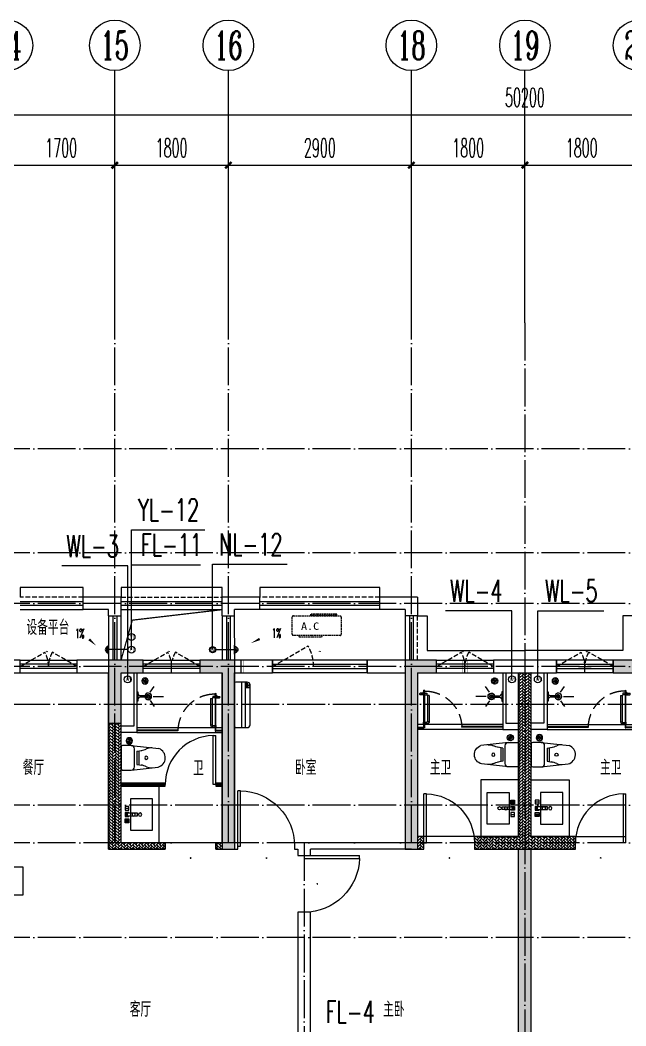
# Model space of a CAD drawing. Extents: x 27938 to 1507990, y 110129 to 923079.
# Drawn here: x 844917 to 854517, y 521639 to 537590 of the extents above; entities that cross this region are included whole.
import ezdxf
from ezdxf.enums import TextEntityAlignment as Align

# ---------------------------------------------------------------- set-up
doc = ezdxf.new("R2010")
doc.units = 0
doc.header["$LTSCALE"] = 1000
doc.header["$MEASUREMENT"] = 0
doc.linetypes.add('DASH', pattern=[0.35, 0.25, -0.1])
doc.linetypes.add('DOTE', pattern=[2.42, 2, -0.2, 0.02, -0.2])
for name, color, linetype in [('AXIS', 3, 'Continuous'), ('AXIS_TEXT', 7, 'Continuous'), ('COLUMN', 9, 'Continuous'), ('CURTWALL', 4, 'Continuous'), ('DIM_凝结', 150, 'Continuous'), ('DIM_废水', 31, 'Continuous'), ('DIM_污水', 2, 'Continuous'), ('DIM_雨水', 4, 'Continuous'), ('DOTE', 1, 'Continuous'), ('EQUIP_污水', 7, 'Continuous'), ('IP-bath&kitchen-JOHNSON', 4, 'Continuous'), ('LVTRY', 6, 'Continuous'), ('P-bath&kitchen-JOHNSON', 4, 'Continuous'), ('PUB_HATCH', 8, 'Continuous'), ('PUB_TEXT', 4, 'Continuous'), ('VPIPE-中水', 122, 'Continuous'), ('VPIPE-凝结', 150, 'N'), ('VPIPE-废水', 31, 'Continuous'), ('VPIPE-污水', 2, 'W'), ('VPIPE-雨水', 4, 'Y'), ('WALL', 9, 'Continuous'), ('WINDOW', 4, 'Continuous'), ('WINDOW_TEXT', 7, 'Continuous'), ('保温', 6, 'Continuous'), ('机电标识类', 1, 'Continuous'), ('看线', 251, 'Continuous')]:
    doc.layers.add(name, color=color, linetype=linetype)
for name, color, linetype, lineweight in [('平面-排水沟', 86, 'Continuous', 15), ('平面-栏杆', 135, 'Continuous', 15), ('平面-看线', 45, 'Continuous', 15), ('平面-空调室内机', 176, 'Continuous', 9), ('平面-空调预留孔', 173, 'Continuous', 15), ('空调', 76, 'Continuous', 13)]:
    doc.layers.add(name, color=color, linetype=linetype, lineweight=lineweight)
doc.styles.add('_TCH_AXIS', font='COMPLEX', dxfattribs={"bigfont": 'GBCBIG'})
doc.styles.add('_TCH_DIM', font='SIMPLEX.shx', dxfattribs={"width": 0.7, "bigfont": 'GBCBIG.shx'})
doc.styles.add('_TCH_DIM_T3', font='SIMPLEX.shx', dxfattribs={"width": 0.494118, "bigfont": 'GBCBIG.shx'})
doc.styles.add('_TCH_WINDOW', font='SIMPLEX.shx', dxfattribs={"width": 0.7, "height": 3.5, "bigfont": 'GBCBIG.shx'})
doc.styles.add('_TWT_SERIAL', font='SIMPLEX', dxfattribs={"width": 0.8, "height": 3.5, "bigfont": 'HZTXT'})
doc.styles.add('COMPLEX', font='COMPLEX')
doc.styles.get("Standard").update_dxf_attribs({"font": 'gbenor.shx', "bigfont": 'gbcbig.shx'})
doc.styles.add('黑体', font='simhei.ttf')
doc.linetypes.add('N', pattern='A,3,-0.2,["N",Standard,S=0.25,R=0,X=-0.1,Y=-0.115],-0.2', length=3.4)
doc.linetypes.add('W', pattern='A,3,-0.2,["W",Standard,S=0.25,R=0,X=-0.1,Y=-0.115],-0.2', length=3.4)
doc.linetypes.add('Y', pattern='A,3,-0.2,["Y",Standard,S=0.25,R=0,X=-0.1,Y=-0.115],-0.2', length=3.4)
doc.dimstyles.new('_TCH_ARCH&&100', dxfattribs={"dimtxt": 297.5, "dimasz": 100, "dimexe": 250, "dimexo": 300, "dimgap": 126.25, "dimtad": 1, "dimdec": 0, "dimzin": 0, "dimdsep": 46, "dimtxsty": '_TCH_DIM_T3', "dimblk": 'ARCHTICK', "dimcen": 0.09, "dimclrt": 4, "dimazin": 2, "dimtfac": 1, "dimtdec": 0, "dimtix": 1, "dimtmove": 2, "dimatfit": 3, "dimfxl": 100, "dimtolj": 1, "dimtzin": 0, "dimarcsym": 0})
pattern_1 = [(45, (0, 0), (0, 47.4157523), [100.584, -33.528]), (135, (23.708, 23.708), (3e-15, 47.4157523), [100.584, -33.528])]
pattern_2 = [(45, (-445516.58, -596748.81), (0, 47.4157523), [100.584, -33.528]), (135, (-445492.87, -596725.102), (3e-15, 47.4157523), [100.584, -33.528])]

# ---------------------------------------------------------------- blocks, each defined once
blk = doc.blocks.new('GDGDGDSDA')
at = {"layer": 'DOTE', "color": 0, "linetype": 'DOTE', "ltscale": 0.3}
for p, q in [((437835, 367858), (437835, 376108)), ((439635, 367858), (439635, 376108)), ((442535, 367858), (442535, 376108)), ((444335, 376108), (444335, 359558)), ((471335, 374108), (417335, 374108)), ((471335, 372458), (417335, 372458)), ((471335, 371658), (417335, 371658)), ((471335, 370658), (417335, 370658)), ((417335, 370059), (471335, 370059)), ((471335, 368458), (417335, 368458)), ((471335, 367858), (417335, 367858)), ((440835, 367858), (440835, 359558)), ((471335, 366358), (417335, 366358))]:
    blk.add_line(p, q, dxfattribs=at)
blk = doc.blocks.new('rrrrrrrrrrrra')
at = {"color": 0}
for p, q in [((253, 484), (-87, 484)), ((-112, 459), (-112, 324)), ((-112, 324), (-64, -103)), ((278, 324), (228, -116)), ((278, 324), (278, 459)), ((-59, 271), (224, 271)), ((-21, 232), (-34, 154)), ((191, 200), (-26, 200)), ((186, 232), (-21, 232)), ((186, 232), (199, 154))]:
    blk.add_line(p, q, dxfattribs=at)
for centre, radius, start, end in [((-87, 459), 25, 90, 180), ((253, 459), 25, 0, 90), ((-59, 324), 53.3, 180, 270), ((224, 324), 53.3, 270, 0), ((-323, 210), 294, 333.5369, 351.4828), ((488, 210), 294, 188.5172, 206.4631), ((149, -3), 224, 158.5202, 180), ((16, -3), 224, 0, 21.4798), ((84, -64), 153, 195.0773, 340.1181)]:
    blk.add_arc(centre, radius, start, end, dxfattribs=at)
blk = doc.blocks.new('A$C1E0F638F')
at = {"color": 0}
for points in [[(500, 435), (500, 85), (0, 85), (0, 435)], [(270, 30), (230, 30), (230, 195), (270, 195)], [(120, 0), (180, 0), (180, 60), (120, 60)], [(147, 55), (153, 55), (153, 5), (147, 5)], [(230, 30), (270, 30), (270, 10), (230, 10)], [(380, 0), (320, 0), (320, 60), (380, 60)], [(353, 55), (347, 55), (347, 5), (353, 5)]]:
    blk.add_lwpolyline(points, close=True, dxfattribs=at)
blk.add_lwpolyline([(270, 60), (280, 60), (280, 0), (220, 0), (220, 60), (230, 60)], dxfattribs=at)
blk.add_circle((250, 236), 26, dxfattribs=at)
blk = doc.blocks.new('$lvtry$00000171')
at = {"color": 0}
for p, q in [((-74, 11), (-11, 74)), ((-70, -27), (27, 70)), ((-53, -53), (53, 53)), ((-27, -70), (70, 27)), ((11, -74), (74, -11))]:
    blk.add_line(p, q, dxfattribs=at)
blk.add_circle((0, 0), 75, dxfattribs=at)
blk.add_point((0, 0), dxfattribs=at)
blk = doc.blocks.new('135')
blk.add_hatch(color=0).paths.add_polyline_path([(5, 2), (4, -1), (-5, 2), (-4, 5)])
at = {"color": 0}
for p, q in [((-6, 19), (-3, 19)), ((-3, 19), (-6, 19)), ((-6, 3), (5, -2)), ((-6, 3), (-5, 3)), ((-5, 11), (-5, 31)), ((5, 11), (-5, 11)), ((5, 10), (-5, 10)), ((-5, 3), (-4, 6)), ((-4, 6), (5, 2)), ((0, 0), (0, 39)), ((6, 19), (3, 19)), ((3, 19), (6, 19)), ((4, -1), (5, 2)), ((5, 11), (5, 32)), ((4, -1), (6, -2))]:
    blk.add_line(p, q, dxfattribs=at)
for centre, radius, start, end in [((6, 16), 13.5, 151.0147, 204.8403), ((13, 4), 20.5, 163.0924, 182.0012), ((-6, 4), 1, 184.2275, 248.4661), ((-5, 22), 0.5, 335.7643, 151.0147), ((4, 18), 9.42, 155.7643, 171.9773), ((9, 15), 14.6, 166.278, 198.0953), ((14, 4), 19.5, 163.7443, 182.5269), ((-5, 3), 0.5, 181.9385, 247.2597), ((5, 22), 0.5, 29.8425, 204.574), ((-6, 17), 11.7, 10.475, 24.574), ((-6, 15), 12.4, 338.6449, 16.0476), ((29, 7), 24, 172.9439, 199.2318), ((-6, 16), 13.4, 334.9111, 29.8425), ((26, 6), 20.6, 169.1454, 199.9526), ((6, -1), 1.17, 247.4597, 19.9526), ((6, -1), 0.5, 247.4597, 19.2318)]:
    blk.add_arc(centre, radius, start, end, dxfattribs=at)
blk.add_open_spline([(-5, 31), (-4, 31), (-2, 33), (1, 29), (3, 31), (5, 32)], degree=3, knots=[0, 0, 0, 0, 3.066329, 6.218313, 11.124135, 11.124135, 11.124135, 11.124135], dxfattribs=at)
blk = doc.blocks.new('SDFAWERAWER')
at = {"layer": 'LVTRY', "color": 0}
for p, q in [((593941, -1242210), (593784, -1242595)), ((593965, -1242220), (593807, -1242604)), ((593941, -1242210), (593965, -1242220)), ((593988, -1242191), (593978, -1242214)), ((594007, -1242226), (593978, -1242214)), ((594017, -1242203), (593988, -1242191)), ((594016, -1242220), (594027, -1242193)), ((594016, -1242220), (594022, -1242223)), ((594026, -1242204), (594018, -1242222)), ((594018, -1242222), (594021, -1242220)), ((594025, -1242211), (594021, -1242220)), ((594023, -1242221), (594022, -1242223)), ((594022, -1242223), (594024, -1242222)), ((594023, -1242211), (594030, -1242194)), ((594024, -1242221), (594024, -1242222)), ((594025, -1242211), (594031, -1242197)), ((594027, -1242193), (594033, -1242195)), ((594028, -1242234), (594078, -1242255)), ((594030, -1242194), (594031, -1242197)), ((594032, -1242197), (594033, -1242195)), ((594033, -1242195), (594034, -1242197)), ((594034, -1242198), (594034, -1242197)), ((594047, -1242201), (594036, -1242229)), ((594036, -1242229), (594039, -1242230)), ((594037, -1242211), (594088, -1242232)), ((594039, -1242230), (594045, -1242214)), ((594039, -1242230), (594042, -1242228)), ((594042, -1242228), (594051, -1242205)), ((594050, -1242202), (594043, -1242218)), ((594047, -1242201), (594050, -1242202)), ((594050, -1242202), (594051, -1242205)), ((594057, -1242246), (594067, -1242223)), ((593784, -1242595), (593807, -1242604)), ((593803, -1242641), (593813, -1242618)), ((593803, -1242641), (593833, -1242653)), ((593813, -1242618), (593842, -1242630)), ((593842, -1242630), (593833, -1242653)), ((593834, -1242656), (593833, -1242653)), ((593845, -1242629), (593834, -1242656)), ((593836, -1242657), (593834, -1242656)), ((593848, -1242630), (593836, -1242657)), ((593845, -1242629), (593842, -1242630)), ((593848, -1242630), (593845, -1242629)), ((593847, -1242662), (593858, -1242634)), ((593847, -1242662), (593850, -1242663)), ((593850, -1242663), (593861, -1242635)), ((593852, -1242662), (593862, -1242637)), ((593858, -1242634), (593861, -1242635)), ((593861, -1242635), (593862, -1242637))]:
    blk.add_line(p, q, dxfattribs=at)
blk.add_lwpolyline([(593823, -1242717), (594046, -1242174), (594037, -1242170), (593814, -1242713)], close=True, dxfattribs=at)
blk.add_arc((594075, -1242240), 15.3, 281.7932, 33.7019, dxfattribs=at)
for centre, major_axis, start_param, end_param in [((593974, -1242224), (3.93, 9.6), 0, 1.570796), ((593817, -1242608), (13.5, 33.1), 1.570796, 3.141593), ((593817, -1242608), (3.93, 9.6), 1.570796, 3.141593)]:
    blk.add_ellipse(centre, major_axis=major_axis, ratio=1, start_param=start_param, end_param=end_param, dxfattribs=at)
at = {"layer": 'P-bath&kitchen-JOHNSON', "color": 0, "linetype": 'DASH'}
blk.add_arc((593810, -1242714), 586, 67.5369, 157.1325, dxfattribs=at)
at = {"layer": 'LVTRY', "color": 8, "xscale": -1, "rotation": 157.7329157530927}
blk.add_blockref('135', (594045, -1242162), dxfattribs=at)
blk = doc.blocks.new('A$C5DCB2F21')
at = {"layer": 'IP-bath&kitchen-JOHNSON', "color": 0}
for p, q in [((-68, -213), (-158, -275)), ((0, -261), (0, -425)), ((68, -213), (158, -275))]:
    blk.add_line(p, q, dxfattribs=at)
for centre, major_axis, ratio, start_param, end_param in [((0, -179), (-51, 0), 0.990052, -1.36297, 4.504563), ((0, -178), (-26.8, 0), 0.994812, -1.167677, 4.309269)]:
    blk.add_ellipse(centre, major_axis=major_axis, ratio=ratio, start_param=start_param, end_param=end_param, dxfattribs=at)
at = {"layer": 'LVTRY', "color": 0}
for p, q in [((74, 0), (-74, 0)), ((-10, -174), (-10, -49)), ((11, -174), (11, -49))]:
    blk.add_line(p, q, dxfattribs=at)
blk.add_lwpolyline([(74, 0), (74, -16), (-74, -16), (-74, 0)], dxfattribs=at)
for points in [[(-26, -31, -0.364142), (-38, -16, -0.020495)], [(-10, -49, 0.214893), (-26, -31, 7.649644)], [(11, -49, -0.21439), (26, -31, -7.649644)], [(26, -31, 0.364142), (38, -16, 0.020495)]]:
    blk.add_lwpolyline(points, format="xyb", dxfattribs=at)
blk.add_arc((0, -174), 10.5, 180, 0, dxfattribs=at)
for centre, major_axis, ratio, start_param, end_param in [((0, -181), (53.6, 0), 0.987577, 1.76809, 7.656688), ((-12, -165), (0, 1.43), 0.85, -1.570796, 4.712389), ((-12, -189), (0, 1.43), 0.85, 4.712389, 10.995574), ((12, -165), (0, 1.43), 0.85, 4.712389, 10.995574), ((12, -189), (0, 1.43), 0.85, 4.712389, 10.995574)]:
    blk.add_ellipse(centre, major_axis=major_axis, ratio=ratio, start_param=start_param, end_param=end_param, dxfattribs=at)
blk = doc.blocks.new('GDGDRGDGRD')
at = {"layer": 'IP-bath&kitchen-JOHNSON', "color": 0}
for p, q in [((490533, 524228), (491883, 524228)), ((490533, 524193), (491183, 524193)), ((490533, 524183), (491183, 524183)), ((491183, 524183), (491183, 524193)), ((491883, 524183), (491783, 524183)), ((491783, 524173), (491783, 524183)), ((491883, 524173), (491783, 524173)), ((490533, 524148), (491883, 524148))]:
    blk.add_line(p, q, dxfattribs=at)
for points in [[(490533, 525048), (490533, 524148), (490283, 524148)], [(490483, 525048), (490483, 524248), (490283, 524248)]]:
    blk.add_lwpolyline(points, dxfattribs=at)
at = {"layer": 'LVTRY', "color": 0}
blk.add_lwpolyline([(490883, 522448), (490283, 522448), (490283, 523348), (490883, 523348)], close=True, dxfattribs=at)
at = {"layer": 'IP-bath&kitchen-JOHNSON', "color": 8}
for name, p, rotation in [('A$C5DCB2F21', (490533, 524673), 90.008488524447), ('SDFAWERAWER', (-528536, 1449334), 22.25976934310711)]:
    blk.add_blockref(name, p, dxfattribs=dict(at, rotation=rotation))
at = {"layer": 'LVTRY', "color": 8, "xscale": -0.6666666667107826, "yscale": 0.6666666667107826}
for p in [(490663, 524918), (490413, 524018)]:
    blk.add_blockref('$lvtry$00000171', p, dxfattribs=at)
at = {"layer": 'LVTRY', "color": 8, "extrusion": (0, 0, -1), "xscale": -1, "zscale": -1, "rotation": 270}
blk.add_blockref('rrrrrrrrrrrra', (-490766, 523666), dxfattribs=at)
at = {"layer": 'LVTRY', "color": 8, "xscale": -1, "rotation": 270}
blk.add_blockref('A$C1E0F638F', (490347, 522649), dxfattribs=at)
blk = doc.blocks.new('GFDGFSDFGD')
at = {"layer": 'PUB_HATCH'}
for points in [[(439566, 373024), (439017, 373024), (439017, 372024), (439217, 372024), (439217, 372824), (439566, 372824)], [(440467, 373024), (440467, 372824), (440817, 372824), (440817, 370024), (441017, 370024), (441017, 373024)], [(444216, 373024), (443717, 373024), (443717, 370024), (443917, 370024), (443917, 372824), (444216, 372824)], [(447017, 373024), (447017, 372824), (447317, 372824), (447317, 370024), (447517, 370024), (447517, 373024)]]:
    blk.add_hatch(color=256, dxfattribs=at).paths.add_polyline_path(points)
at = {"layer": 'COLUMN', "color": 6}
for p, q in [((439566, 373024), (439017, 373024)), ((439017, 373024), (439017, 372024)), ((439566, 372824), (439566, 373024)), ((440467, 373024), (440467, 372824)), ((441017, 373024), (440467, 373024)), ((441017, 370024), (441017, 373024)), ((444216, 373024), (443717, 373024)), ((443717, 373024), (443717, 370024)), ((444216, 372824), (444216, 373024)), ((447017, 373024), (447017, 372824)), ((447517, 373024), (447017, 373024)), ((439217, 372024), (439217, 372824)), ((439217, 372824), (439566, 372824)), ((440467, 372824), (440817, 372824)), ((440817, 372824), (440817, 370024)), ((443917, 370024), (443917, 372824)), ((443917, 372824), (444216, 372824)), ((447017, 372824), (447317, 372824)), ((439017, 372024), (439217, 372024)), ((440817, 370024), (441017, 370024)), ((443717, 370024), (443917, 370024))]:
    blk.add_line(p, q, dxfattribs=at)
blk = doc.blocks.new('GDFGDGRD')
at = {"layer": '保温', "linetype": 'ByBlock', "ltscale": 10}
h = blk.add_hatch(dxfattribs=at)
h.set_pattern_fill('AR-HBONE', color=251, scale=55)
h.set_pattern_definition(pattern_1)
h.paths.add_polyline_path([(439017, 370024), (439017, 372024), (439217, 372024), (439217, 370024)])
h = blk.add_hatch(dxfattribs=at)
h.set_pattern_fill('AR-HBONE', color=251, scale=55)
h.set_pattern_definition(pattern_1)
h.paths.add_polyline_path([(439217, 370024), (439217, 370124), (439917, 370124), (439917, 370024)])
h = blk.add_hatch(dxfattribs=at)
h.set_pattern_fill('AR-HBONE', color=251, scale=55)
h.set_pattern_definition(pattern_1)
h.paths.add_polyline_path([(440717, 370024), (440717, 370124), (440817, 370124), (440817, 370024)])
h = blk.add_hatch(dxfattribs=at)
h.set_pattern_fill('AR-HBONE', color=251, scale=55)
h.set_pattern_definition(pattern_1)
h.paths.add_polyline_path([(443916, 370024), (443916, 370224), (444016, 370224), (444016, 370024)])
blk = doc.blocks.new('A$C001338C2')
for p, q in [((0, 249), (0, 22)), ((845, 304), (55, 304)), ((109, 215), (109, 304)), ((900, 22), (900, 249)), ((22, 0), (878, 0))]:
    blk.add_line(p, q)
at = {"lineweight": 5}
for p, q in [((900, 215), (0, 215)), ((900, 143), (0, 143))]:
    blk.add_line(p, q, dxfattribs=at)
for points in [[(89, 226), (22, 226, -0.414214), (17, 232), (17, 243, -0.414214), (22, 249), (89, 249, -0.414214), (95, 243), (95, 232, -0.414214)], [(73, 275), (57, 275, -0.414214), (51, 281), (51, 283, -0.414214), (57, 289), (73, 289, -0.414214), (79, 283), (79, 281, -0.414214)]]:
    blk.add_lwpolyline(points, format="xyb", close=True)
for centre, radius, start, end in [((55, 249), 55, 90, 180), ((845, 249), 55, 360, 90), ((22, 22), 22, 180, 270), ((878, 22), 22, 270, 360)]:
    blk.add_arc(centre, radius, start, end)
blk = doc.blocks.new('dongkong')
blk.add_wipeout([(-603756, 210771), (-603756, 210571), (-603836, 210571), (-603836, 210771)])
at = {"layer": '机电标识类', "color": 250, "linetype": 'DASH', "ltscale": 400}
for p, q in [((-603796, 210771), (-603796, 210571)), ((-603896, 210671), (-603696, 210671))]:
    blk.add_line(p, q, dxfattribs=at)
at = {"layer": '空调', "color": 6, "linetype": 'DASH', "const_width": 2}
blk.add_lwpolyline([(-603756, 210771), (-603756, 210571), (-603836, 210571), (-603836, 210771)], close=True, dxfattribs=at)
blk = doc.blocks.new('$TCHSYS$DOOR2D')
for p, q in [((0.45, 0.975), (0.5, 0.975)), ((0.45, 0), (0.45, 0.975)), ((0.5, 0), (0.5, 0.975)), ((0.5, 0), (0.45, 0))]:
    blk.add_line(p, q)
at = {"lineweight": 13}
blk.add_arc((0.475, 0), 0.975, 91.4693, 180, dxfattribs=at)
blk = doc.blocks.new('DSGDFGF')
at = {"layer": 'CURTWALL', "color": 0}
for p, q in [((676992, 342105), (676292, 342105)), ((676292, 342105), (676292, 342055)), ((676292, 342089), (676992, 342089)), ((676292, 342072), (676992, 342072)), ((676292, 342055), (676992, 342055)), ((676992, 342055), (676992, 342105)), ((677892, 342105), (677792, 342105)), ((677792, 342105), (677792, 342055)), ((677792, 342089), (677892, 342089)), ((677792, 342072), (677892, 342072)), ((677792, 342055), (677892, 342055)), ((677892, 342055), (677892, 342105))]:
    blk.add_line(p, q, dxfattribs=at)
at = {"layer": 'IP-bath&kitchen-JOHNSON', "color": 0}
for p, q in [((676542, 342985), (677892, 342985)), ((676542, 342950), (677192, 342950)), ((676542, 342940), (677192, 342940)), ((676542, 342905), (677892, 342905)), ((677192, 342940), (677192, 342950)), ((677892, 342940), (677792, 342940)), ((677792, 342930), (677792, 342940)), ((677892, 342930), (677792, 342930))]:
    blk.add_line(p, q, dxfattribs=at)
for points in [[(676542, 343855), (676542, 342905), (676292, 342905)], [(676492, 343855), (676492, 343005), (676292, 343005)]]:
    blk.add_lwpolyline(points, dxfattribs=at)
at = {"layer": 'LVTRY', "color": 0}
blk.add_lwpolyline([(676892, 341155), (676292, 341155), (676292, 342055), (676892, 342055)], close=True, dxfattribs=at)
at = {"layer": 'CURTWALL', "color": 0, "xscale": 800, "yscale": 800, "zscale": 50, "rotation": 5.54452612062199e-09}
blk.add_blockref('$TCHSYS$DOOR2D', (677392, 342080), dxfattribs=at)
at = {"layer": 'IP-bath&kitchen-JOHNSON', "color": 8}
for name, p, rotation in [('A$C5DCB2F21', (676542, 343480), 90.00848852444699), ('SDFAWERAWER', (-342526, 1268091), 22.25976934310714)]:
    blk.add_blockref(name, p, dxfattribs=dict(at, rotation=rotation))
at = {"layer": 'LVTRY', "color": 8, "xscale": -0.6666666667107826, "yscale": 0.6666666667107826}
for p in [(676672, 343725), (676422, 342775)]:
    blk.add_blockref('$lvtry$00000171', p, dxfattribs=at)
at = {"layer": 'LVTRY', "color": 8, "extrusion": (0, 0, -1), "xscale": -1, "zscale": -1, "rotation": 270}
blk.add_blockref('rrrrrrrrrrrra', (-676776, 342423), dxfattribs=at)
at = {"layer": 'LVTRY', "color": 8, "xscale": -1, "rotation": 270}
blk.add_blockref('A$C1E0F638F', (676357, 341356), dxfattribs=at)
blk = doc.blocks.new('A$C718F517F')
at = {"layer": '保温', "linetype": 'ByBlock', "ltscale": 10}
h = blk.add_hatch(dxfattribs=at)
h.set_pattern_fill('AR-HBONE', color=251, scale=55)
h.set_pattern_definition(pattern_2)
edge = h.paths.add_edge_path()
edge.add_line((200, 5100), (200, 7700))
edge.add_line((200, 7700), (0, 7700))
edge.add_line((0, 7700), (0, 5100))
edge.add_line((0, 5100), (200, 5100))
h = blk.add_hatch(dxfattribs=at)
h.set_pattern_fill('AR-HBONE', color=251, scale=55)
h.set_pattern_definition(pattern_2)
edge = h.paths.add_edge_path()
edge.add_line((900, 4900), (900, 5100))
edge.add_line((900, 5100), (-700, 5100))
edge.add_line((-700, 5100), (-700, 4900))
edge.add_line((-700, 4900), (900, 4900))
at = {"layer": '保温', "linetype": 'Continuous', "ltscale": 10}
h = blk.add_hatch(dxfattribs=at)
h.set_pattern_fill('HEX', color=251, scale=10, angle=90, style=0)
h.set_pattern_definition([(90, (-503782.47, -516048.461), (-16.49778, 1e-15), [9.525, -19.05]), (210, (-503782.47, -516048.461), (8.24889, -14.2874966), [9.525, -19.05]), (150, (-503782.47, -516038.936), (-8.24889, -14.2874966), [9.525, -19.05])])
h.paths.add_polyline_path([(0, 0), (200, 0), (200, 4900), (0, 4900)])
at = {"layer": '保温', "color": 251, "linetype": 'ByBlock', "ltscale": 10}
for p, q in [((0, 7700), (200, 7700)), ((0, 4900), (200, 4900)), ((0, 0), (200, 0))]:
    blk.add_line(p, q, dxfattribs=at)
blk = doc.blocks.new('gsergvr')
at = {"layer": '平面-空调预留孔', "linetype": 'DASH', "ltscale": 0.1}
for p, q in [((34075, 17176), (34075, 17166)), ((34085, 17156), (34438, 17156)), ((34448, 17166), (34448, 17176))]:
    blk.add_line(p, q, dxfattribs=at)
blk.add_lwpolyline([(34729, 17176), (33989, 17176, -0.414214), (33969, 17196), (33969, 17466, -0.414214), (33989, 17486), (34729, 17486, -0.414214), (34749, 17466), (34749, 17196, -0.414214)], format="xyb", close=True, dxfattribs=at)
blk.add_lwpolyline([(34679, 17515), (34260, 17515), (34260, 17500), (34679, 17500)], close=True, dxfattribs=at)
for centre, start, end in [((34085, 17166), 180, 270), ((34438, 17166), 270, 0)]:
    blk.add_arc(centre, 10, start, end, dxfattribs=at)
at = {"layer": '平面-空调预留孔', "color": 251, "linetype": 'DASH', "ltscale": 0.1, "true_color": 0x636466, "style": '黑体', "width": 1.2}
blk.add_text('A.C', height=117, dxfattribs=at).set_placement((34111, 17265))
blk = doc.blocks.new('rtyryrtyeeretee')
at = {"layer": '平面-空调预留孔'}
blk.add_blockref('gsergvr', (635673, 326706), dxfattribs=at)
blk = doc.blocks.new('A$C7A951E79')
at = {"layer": 'LVTRY'}
for p, q in [((-7, 49), (-49, 7)), ((0, 28), (-47, -18)), ((0, 0), (-35, -35)), ((0, -71), (0, 71)), ((0, -28), (-18, -47))]:
    blk.add_line(p, q, dxfattribs=at)
blk.add_arc((0, 0), 49.9, 89.9757, 269.9757, dxfattribs=at)
blk.add_point((0, 0), dxfattribs=at)
blk = doc.blocks.new('A$C42425DA4')
blk.add_blockref('A$C7A951E79', (13800, 0))
at = {"xscale": -1}
blk.add_blockref('A$C7A951E79', (15800, 0), dxfattribs=at)
blk = doc.blocks.new('_ArchTick')
at = {"color": 0, "linetype": 'ByBlock', "const_width": 0.4}
blk.add_lwpolyline([(-0.5, -0.5), (0.5, 0.5)], dxfattribs=at)
blk = doc.blocks.new('*D521')
at = {"layer": 'AXIS', "color": 0, "lineweight": -2}
for p, q in [((852917, 533090), (852917, 535540)), ((854717, 533090), (854717, 535540)), ((852917, 535290), (854717, 535290))]:
    blk.add_line(p, q, dxfattribs=at)
at = {"layer": 'Defpoints', "color": 0}
for p in [(854717, 535290), (852917, 532790), (854717, 532790)]:
    blk.add_point(p, dxfattribs=at)
at = {"layer": 'AXIS', "color": 0, "lineweight": -2, "xscale": 100, "yscale": 100, "zscale": 100, "rotation": 180}
blk.add_blockref('_ArchTick', (852917, 535290), dxfattribs=at)
at = {"layer": 'AXIS', "color": 0, "lineweight": -2, "xscale": 100, "yscale": 100, "zscale": 100}
blk.add_blockref('_ArchTick', (854717, 535290), dxfattribs=at)
at = {"layer": 'AXIS', "color": 4, "insert": (853817, 535565), "char_height": 297.5, "attachment_point": 5, "style": '_TCH_DIM_T3'}
blk.add_mtext('\\A1;1800', dxfattribs=at)
blk = doc.blocks.new('*D530')
at = {"layer": 'AXIS', "color": 0, "lineweight": -2}
for p, q in [((844717, 533090), (844717, 535540)), ((846417, 533090), (846417, 535540)), ((844717, 535290), (846417, 535290))]:
    blk.add_line(p, q, dxfattribs=at)
at = {"layer": 'Defpoints', "color": 0}
for p in [(846417, 535290), (844717, 532790), (846417, 532790)]:
    blk.add_point(p, dxfattribs=at)
at = {"layer": 'AXIS', "color": 0, "lineweight": -2, "xscale": 100, "yscale": 100, "zscale": 100, "rotation": 180}
blk.add_blockref('_ArchTick', (844717, 535290), dxfattribs=at)
at = {"layer": 'AXIS', "color": 0, "lineweight": -2, "xscale": 100, "yscale": 100, "zscale": 100}
blk.add_blockref('_ArchTick', (846417, 535290), dxfattribs=at)
at = {"layer": 'AXIS', "color": 4, "insert": (845567, 535565), "char_height": 297.5, "attachment_point": 5, "style": '_TCH_DIM_T3'}
blk.add_mtext('\\A1;1700', dxfattribs=at)
blk = doc.blocks.new('*D531')
at = {"layer": 'AXIS', "color": 0, "lineweight": -2}
for p, q in [((846417, 533090), (846417, 535540)), ((848217, 533090), (848217, 535540)), ((846417, 535290), (848217, 535290))]:
    blk.add_line(p, q, dxfattribs=at)
at = {"layer": 'Defpoints', "color": 0}
for p in [(848217, 535290), (846417, 532790), (848217, 532790)]:
    blk.add_point(p, dxfattribs=at)
at = {"layer": 'AXIS', "color": 0, "lineweight": -2, "xscale": 100, "yscale": 100, "zscale": 100, "rotation": 180}
blk.add_blockref('_ArchTick', (846417, 535290), dxfattribs=at)
at = {"layer": 'AXIS', "color": 0, "lineweight": -2, "xscale": 100, "yscale": 100, "zscale": 100}
blk.add_blockref('_ArchTick', (848217, 535290), dxfattribs=at)
at = {"layer": 'AXIS', "color": 4, "insert": (847317, 535565), "char_height": 297.5, "attachment_point": 5, "style": '_TCH_DIM_T3'}
blk.add_mtext('\\A1;1800', dxfattribs=at)
blk = doc.blocks.new('*D532')
at = {"layer": 'AXIS', "color": 0, "lineweight": -2}
for p, q in [((848217, 533090), (848217, 535540)), ((851117, 533090), (851117, 535540)), ((848217, 535290), (851117, 535290))]:
    blk.add_line(p, q, dxfattribs=at)
at = {"layer": 'Defpoints', "color": 0}
for p in [(851117, 535290), (848217, 532790), (851117, 532790)]:
    blk.add_point(p, dxfattribs=at)
at = {"layer": 'AXIS', "color": 0, "lineweight": -2, "xscale": 100, "yscale": 100, "zscale": 100, "rotation": 180}
blk.add_blockref('_ArchTick', (848217, 535290), dxfattribs=at)
at = {"layer": 'AXIS', "color": 0, "lineweight": -2, "xscale": 100, "yscale": 100, "zscale": 100}
blk.add_blockref('_ArchTick', (851117, 535290), dxfattribs=at)
at = {"layer": 'AXIS', "color": 4, "insert": (849667, 535565), "char_height": 297.5, "attachment_point": 5, "style": '_TCH_DIM_T3'}
blk.add_mtext('\\A1;2900', dxfattribs=at)
blk = doc.blocks.new('*D533')
at = {"layer": 'AXIS', "color": 0, "lineweight": -2}
for p, q in [((851117, 533090), (851117, 535540)), ((852917, 533090), (852917, 535540)), ((851117, 535290), (852917, 535290))]:
    blk.add_line(p, q, dxfattribs=at)
at = {"layer": 'Defpoints', "color": 0}
for p in [(852917, 535290), (851117, 532790), (852917, 532790)]:
    blk.add_point(p, dxfattribs=at)
at = {"layer": 'AXIS', "color": 0, "lineweight": -2, "xscale": 100, "yscale": 100, "zscale": 100, "rotation": 180}
blk.add_blockref('_ArchTick', (851117, 535290), dxfattribs=at)
at = {"layer": 'AXIS', "color": 0, "lineweight": -2, "xscale": 100, "yscale": 100, "zscale": 100}
blk.add_blockref('_ArchTick', (852917, 535290), dxfattribs=at)
at = {"layer": 'AXIS', "color": 4, "insert": (852017, 535565), "char_height": 297.5, "attachment_point": 5, "style": '_TCH_DIM_T3'}
blk.add_mtext('\\A1;1800', dxfattribs=at)
blk = doc.blocks.new('*D534')
at = {"layer": 'AXIS', "color": 0, "lineweight": -2}
for p, q in [((827817, 533090), (827817, 536340)), ((878017, 533090), (878017, 536340)), ((827817, 536090), (878017, 536090))]:
    blk.add_line(p, q, dxfattribs=at)
at = {"layer": 'Defpoints', "color": 0}
for p in [(878017, 536090), (827817, 532790), (878017, 532790)]:
    blk.add_point(p, dxfattribs=at)
at = {"layer": 'AXIS', "color": 0, "lineweight": -2, "xscale": 100, "yscale": 100, "zscale": 100, "rotation": 180}
blk.add_blockref('_ArchTick', (827817, 536090), dxfattribs=at)
at = {"layer": 'AXIS', "color": 0, "lineweight": -2, "xscale": 100, "yscale": 100, "zscale": 100}
blk.add_blockref('_ArchTick', (878017, 536090), dxfattribs=at)
at = {"layer": 'AXIS', "color": 4, "insert": (852917, 536365), "char_height": 297.5, "attachment_point": 5, "style": '_TCH_DIM_T3'}
blk.add_mtext('\\A1;50200', dxfattribs=at)
blk = doc.blocks.new('_AXISO')
blk.add_circle((0, 0), 0.5)
at = {"layer": 'AXIS_TEXT', "style": 'COMPLEX', "width": 1.041667}
blk.add_attdef('A', text='', height=0.56, dxfattribs=at).set_placement((-0.25, -0.28), (0.25, -0.28), align=Align.FIT)
blk = doc.blocks.new('$DorLib2D$00000001')
for p, q in [((0.45, 0.975), (0.5, 0.975)), ((0.45, 0), (0.45, 0.975)), ((0.5, 0), (0.5, 0.975)), ((0.5, 0), (0.45, 0))]:
    blk.add_line(p, q)
at = {"lineweight": 13}
blk.add_arc((0.475, 0), 0.975, 91.4693, 180, dxfattribs=at)
blk = doc.blocks.new('$WINLIB2D$00000001')
at = {"color": 0}
for points in [[(-0.5, 0.5), (-0.5, -0.5)], [(-0.5, 0.5), (0.5, 0.5)], [(0.5, -0.5), (0.5, 0.5)], [(0.5, 0.167), (-0.5, 0.167)], [(0.5, -0.167), (-0.5, -0.167)], [(-0.5, -0.5), (0.5, -0.5)]]:
    blk.add_lwpolyline(points, dxfattribs=at)
blk = doc.blocks.new('$TwtSys$00000147')
blk.add_circle((0, 0, 0), 25)

msp = doc.modelspace()

# ---------------------------------------------------------------- linework, layer by layer
at = {"color": 8}
msp.add_lwpolyline([(844963.6, 524154.1), (843957.6, 524154.1), (843957.6, 523718.1), (844963.6, 523718.1)], close=True, dxfattribs=at)
at = {"layer": 'AXIS', "color": 8}
for p, q in [((846416.6, 532790.4), (846416.6, 536790.4)), ((848216.6, 532790.4), (848216.6, 536790.4)), ((851116.6, 532790.4), (851116.6, 536790.4)), ((852916.6, 532790.4), (852916.6, 536790.4))]:
    msp.add_line(p, q, dxfattribs=at)
at = {"layer": 'DIM_凝结'}
for p, q in [((847966.6, 527606), (847966.6, 528960.9)), ((847966.6, 528960.9), (849150.7, 528960.9))]:
    msp.add_line(p, q, dxfattribs=at)
at = {"layer": 'DIM_废水'}
for p, q in [((846681.6, 527605.4), (846681.6, 528953.8)), ((846681.6, 528953.8), (847774.6, 528953.8))]:
    msp.add_line(p, q, dxfattribs=at)
at = {"layer": 'DIM_污水'}
for p, q in [((846621.8, 528934.3), (845576.2, 528934.3)), ((846621.8, 527135.4), (846621.8, 528934.3)), ((852711.5, 528223), (851656.2, 528223)), ((852711.5, 527135.4), (852711.5, 528223)), ((853121.7, 527135.4), (853121.7, 528223)), ((853121.7, 528223), (854167.2, 528223))]:
    msp.add_line(p, q, dxfattribs=at)
at = {"layer": 'DIM_雨水'}
for p, q in [((846681.6, 527805.4), (846681.6, 529506.7)), ((846681.6, 529506.7), (847845.6, 529506.7))]:
    msp.add_line(p, q, dxfattribs=at)
at = {"layer": 'VPIPE-中水', "color": 8, "linetype": 'Continuous'}
for centre in [(846621.8, 527135.4), (852711.4, 527135.4), (853121.7, 527135.4)]:
    msp.add_circle(centre, 55, dxfattribs=at)
at = {"layer": 'VPIPE-凝结', "color": 8, "ltscale": 0.1}
for p, q in [((846626.6, 527606), (846316.8, 527606)), ((848006.6, 527606), (848316.8, 527606))]:
    msp.add_line(p, q, dxfattribs=at)
at = {"layer": 'VPIPE-凝结'}
msp.add_circle((847966.6, 527606), 50, dxfattribs=at)
at = {"layer": 'VPIPE-凝结', "color": 8}
msp.add_circle((847966.6, 527606), 40, dxfattribs=at)
at = {"layer": 'VPIPE-废水', "color": 8}
msp.add_circle((846681.6, 527605.4), 55, dxfattribs=at)
at = {"layer": 'VPIPE-废水'}
msp.add_circle((846681.6, 527605.4), 55, dxfattribs=at)
at = {"layer": 'VPIPE-污水'}
for centre in [(846621.8, 527135.4), (852711.5, 527135.4), (853121.7, 527135.4)]:
    msp.add_circle(centre, 55, dxfattribs=at)
at = {"layer": 'VPIPE-雨水', "color": 8}
msp.add_circle((846681.6, 527805.4), 55, dxfattribs=at)
at = {"layer": 'VPIPE-雨水'}
msp.add_circle((846681.6, 527805.4), 55, dxfattribs=at)
at = {"layer": 'WALL', "color": 8}
for p, q in [((846516.6, 528440.4), (845916.6, 528440.4)), ((845916.6, 528240.4), (845916.6, 528440.4)), ((846516.6, 528140.4), (846516.6, 528440.4)), ((848116.6, 528140.4), (848116.6, 528440.4)), ((848716.6, 528440.4), (848116.6, 528440.4)), ((848716.6, 528240.4), (848716.6, 528440.4)), ((851216.6, 528440.4), (850616.6, 528440.4)), ((850616.6, 528240.4), (850616.6, 528440.4)), ((851216.6, 528440.4), (851216.6, 528140.4)), ((846316.6, 528240.4), (845916.6, 528240.4)), ((846316.6, 528140.4), (846316.6, 528240.4)), ((848316.6, 528140.4), (848316.6, 528240.4)), ((848716.6, 528240.4), (848316.6, 528240.4)), ((851016.6, 528240.4), (850616.6, 528240.4)), ((851016.6, 528240.4), (851016.6, 528140.4)), ((846316.6, 528140.4), (846516.6, 528140.4)), ((848116.6, 528140.4), (848316.6, 528140.4)), ((851216.6, 528140.4), (851016.6, 528140.4)), ((844916.6, 527440.4), (844816.6, 527440.4)), ((844916.6, 527240.4), (844916.6, 527440.4)), ((846416.6, 527440.4), (845816.6, 527440.4)), ((845816.6, 527440.4), (845816.6, 527240.4)), ((846866.6, 527440.4), (846416.6, 527440.4)), ((846866.6, 527240.4), (846866.6, 527440.4)), ((848216.6, 527440.4), (847766.6, 527440.4)), ((847766.6, 527440.4), (847766.6, 527240.4)), ((848916.6, 527240.4), (848916.6, 527440.4)), ((851116.6, 527440.4), (850416.6, 527440.4)), ((850416.6, 527440.4), (850416.6, 527240.4)), ((851516.5, 527440.4), (851116.6, 527440.4)), ((851516.5, 527240.4), (851516.5, 527440.4)), ((852916.6, 527440.4), (852416.5, 527440.4)), ((852416.5, 527440.4), (852416.5, 527240.4)), ((853416.7, 527440.4), (852916.6, 527440.4)), ((853416.7, 527240.4), (853416.7, 527440.4)), ((854716.6, 527440.4), (854316.7, 527440.4)), ((854316.7, 527440.4), (854316.7, 527240.4)), ((844716.6, 527240.4), (844916.6, 527240.4)), ((845816.6, 527240.4), (846316.6, 527240.4)), ((846316.6, 524440.4), (846316.6, 527240.4)), ((846516.6, 524540.4), (846516.6, 527240.4)), ((846516.6, 527240.4), (846866.6, 527240.4)), ((847766.6, 527240.4), (848116.6, 527240.4)), ((848116.6, 524540.4), (848116.6, 527240.4)), ((850416.6, 527240.4), (851016.6, 527240.4)), ((851016.6, 527240.4), (851016.6, 524540.4)), ((851216.6, 527240.4), (851516.5, 527240.4)), ((851216.6, 527240.4), (851216.6, 524640.4)), ((852416.5, 527240.4), (852816.6, 527240.4)), ((852816.6, 524640.4), (852816.6, 527240.4)), ((853016.6, 524640.4), (853016.6, 527240.4)), ((853016.6, 527240.4), (853416.7, 527240.4)), ((854316.7, 527240.4), (854616.6, 527240.4)), ((851316.6, 524640.4), (851216.6, 524640.4)), ((851316.6, 524440.4), (851316.6, 524640.4)), ((852816.6, 524640.4), (852116.6, 524640.4)), ((852116.6, 524640.4), (852116.6, 524440.4)), ((853716.6, 524640.4), (853016.6, 524640.4)), ((853716.6, 524440.4), (853716.6, 524640.4)), ((847216.6, 524540.4), (846516.6, 524540.4)), ((847216.6, 524440.4), (847216.6, 524540.4)), ((848116.6, 524540.4), (848016.6, 524540.4)), ((848016.6, 524540.4), (848016.6, 524440.4)), ((848366.6, 524540.4), (848316.6, 524540.4)), ((848366.6, 524440.4), (848366.6, 524540.4)), ((849416.6, 524540.4), (849266.6, 524540.4)), ((849266.6, 524540.4), (849266.6, 524440.4)), ((851016.6, 524540.4), (849416.6, 524540.4)), ((846316.6, 524440.4), (847216.6, 524440.4)), ((848016.6, 524440.4), (848216.6, 524440.4)), ((848216.6, 524440.4), (848366.6, 524440.4)), ((849266.6, 524440.4), (849316.6, 524440.4)), ((849316.6, 524440.4), (849316.6, 524340.4)), ((849316.6, 524340.4), (849516.6, 524340.4)), ((851116.6, 524440.4), (849516.6, 524440.4)), ((849516.6, 524340.4), (849516.6, 524440.4)), ((851116.6, 524440.4), (851316.6, 524440.4)), ((852116.6, 524440.4), (852816.6, 524440.4)), ((852816.6, 519540.4), (852816.6, 524440.4)), ((853016.6, 519540.4), (853016.6, 524440.4)), ((853016.6, 524440.4), (853716.6, 524440.4)), ((849516.6, 523440.4), (849316.6, 523440.4)), ((849316.6, 523440.4), (849316.6, 520140.4)), ((849516.6, 520140.4), (849516.6, 523440.4))]:
    msp.add_line(p, q, dxfattribs=at)
at = {"layer": 'WINDOW', "color": 8}
for p, q in [((852116.6, 524640.4), (851316.6, 524640.4)), ((853716.6, 524640.4), (854516.6, 524640.4)), ((848016.6, 524540.4, 800), (847216.6, 524540.4, 800))]:
    msp.add_line(p, q, dxfattribs=at)
at = {"layer": 'WINDOW', "color": 8, "linetype": 'DASH'}
for p, q in [((847216.6, 524540.4), (847216.6, 524440.4)), ((848016.6, 524440.4), (848016.6, 524540.4))]:
    msp.add_line(p, q, dxfattribs=at)
at = {"layer": 'WINDOW', "color": 8, "linetype": 'DASH', "ltscale": 0.3}
for points in [[(844916.6, 527340.4), (845306.3, 527565.4, -0.1316053), (845366.6, 527340.4)], [(845816.6, 527340.4), (845426.8, 527565.4, 0.1316053), (845366.6, 527340.4)], [(846866.5, 527340.4), (847256.2, 527565.4, -0.1316053), (847316.5, 527340.4)], [(847766.5, 527340.4), (847376.7, 527565.4, 0.1316053), (847316.5, 527340.4)], [(848916.6, 527340.4), (849479.7, 527665.1, -0.1314846), (849566.6, 527340.4)]]:
    msp.add_lwpolyline(points, format="xyb", dxfattribs=at)
at = {"layer": '平面-排水沟', "color": 8}
for points in [[(845944.2, 527828.4, 0, 0, 0), (846122.6, 527668.8, 0, 40, 0), (846010.8, 527768.8, 0, 0, 0)], [(848862.7, 527847.3, 0, 0, 0), (848576.6, 527710.4, 0, 40, 0), (848712, 527775.1, 0, 0, 0)]]:
    msp.add_lwpolyline(points, format="xyseb", dxfattribs=at)
at = {"layer": '平面-栏杆', "color": 8}
for points in [[(844916.6, 528370.6), (845916.6, 528370.7)], [(844916.6, 528310.6), (845916.6, 528310.7)], [(846516.6, 528370.5), (848116.6, 528370.7)], [(846516.6, 528310.5), (848116.6, 528310.7)], [(848716.6, 528370.4), (850616.6, 528370.7)], [(848716.6, 528310.4), (850616.6, 528310.7)], [(846386.6, 528140.4), (846386.9, 527440.5)], [(846446.6, 528140.4), (846446.9, 527440.5)], [(848186.6, 528140.4), (848186.9, 527440.5)], [(851086.3, 528140.4), (851086.6, 527440.4)], [(851146.3, 528140.4), (851146.6, 527440.4)]]:
    msp.add_lwpolyline(points, dxfattribs=at)
at = {"layer": '平面-看线', "color": 8}
msp.add_line((846516.9, 527440.4), (846516.6, 528140.4), dxfattribs=at)
at = {"layer": '平面-看线', "color": 8, "linetype": 'DASH', "ltscale": 0.3}
msp.add_line((851216.6, 527440.4), (851216.3, 528140.4), dxfattribs=at)
for points in [[(845916.6, 528440.4), (844916.6, 528440.4)], [(846516.6, 528440.4), (848116.6, 528440.4)], [(850616.6, 528440.4), (848716.6, 528440.4)]]:
    msp.add_lwpolyline(points, dxfattribs=at)
at = {"layer": '平面-看线', "color": 8}
for points in [[(844916.6, 528240.4), (845916.6, 528240.4)], [(846516.6, 528240.4), (848116.6, 528240.4)], [(850616.6, 528240.4), (848716.6, 528240.4)], [(846316.6, 528140.4), (846316.9, 527440.5)], [(848116.6, 528140.4), (848116.9, 527440.5)], [(851016.3, 528140.4), (851016.6, 527440.4)]]:
    msp.add_lwpolyline(points, dxfattribs=at)
at = {"layer": '看线', "color": 8, "ltscale": 0.5}
for points in [[(845916.6, 528440.4), (845916.6, 528590.4), (844916.6, 528590.4), (844916.6, 528440.4)], [(848116.6, 528440.4), (848116.6, 528590.4), (846516.6, 528590.4), (846516.6, 528440.4)], [(850616.6, 528440.4), (850616.6, 528590.4), (848716.6, 528590.4), (848716.6, 528440.4)], [(851216.3, 528140.4), (851366.3, 528140.4), (851366.3, 527590.5), (852916.6, 527590.5)], [(854616.9, 528140.4), (854466.9, 528140.4), (854466.9, 527590.5), (852916.6, 527590.5)]]:
    msp.add_lwpolyline(points, dxfattribs=at)

# ---------------------------------------------------------------- block references
at = {"color": 8}
for name, p in [('GFDGFSDFGD', (407300, 154416.7)), ('rtyryrtyeeretee', (179584.7, 183949.4)), ('GDFGDGRD', (407300, 154416.7)), ('A$C42425DA4', (832516.3, 527606)), ('GDGDRGDGRD', (362734.1, 2192))]:
    msp.add_blockref(name, p, dxfattribs=at)
at = {"color": 8, "xscale": -1}
msp.add_blockref('GDGDRGDGRD', (1343098.9, 2192), dxfattribs=at)
at = {"layer": 'AXIS', "color": 8}
ref = msp.add_blockref('_AXISO', (844716.6, 537190.4), dxfattribs=dict(at, xscale=800, yscale=800, zscale=800))
ref.add_attrib('A', '14', dxfattribs={"layer": 'AXIS_TEXT', "color": 8, "ltscale": 0.5, "height": 452.55, "style": '_TCH_AXIS', "width": 0.677419}).set_placement((844490.3, 536964.2), (844942.9, 536964.2), align=Align.FIT)
ref = msp.add_blockref('_AXISO', (846416.6, 537190.4), dxfattribs=dict(at, xscale=800, yscale=800, zscale=800))
ref.add_attrib('A', '15', dxfattribs={"layer": 'AXIS_TEXT', "color": 8, "ltscale": 0.5, "height": 452.55, "style": '_TCH_AXIS', "width": 0.724138}).set_placement((846190.3, 536964.2), (846642.9, 536964.2), align=Align.FIT)
ref = msp.add_blockref('_AXISO', (848216.6, 537190.4), dxfattribs=dict(at, xscale=800, yscale=800, zscale=800))
ref.add_attrib('A', '16', dxfattribs={"layer": 'AXIS_TEXT', "color": 8, "ltscale": 0.5, "height": 452.55, "style": '_TCH_AXIS', "width": 0.724138}).set_placement((847990.3, 536964.2), (848442.9, 536964.2), align=Align.FIT)
ref = msp.add_blockref('_AXISO', (851116.6, 537190.4), dxfattribs=dict(at, xscale=800, yscale=800, zscale=800))
ref.add_attrib('A', '18', dxfattribs={"layer": 'AXIS_TEXT', "color": 8, "ltscale": 0.5, "height": 452.55, "style": '_TCH_AXIS', "width": 0.724138}).set_placement((850890.3, 536964.2), (851342.9, 536964.2), align=Align.FIT)
ref = msp.add_blockref('_AXISO', (852916.6, 537190.4), dxfattribs=dict(at, xscale=800, yscale=800, zscale=800))
ref.add_attrib('A', '19', dxfattribs={"layer": 'AXIS_TEXT', "color": 8, "ltscale": 0.5, "height": 452.55, "style": '_TCH_AXIS', "width": 0.724138}).set_placement((852690.3, 536964.2), (853142.9, 536964.2), align=Align.FIT)
ref = msp.add_blockref('_AXISO', (854716.6, 537190.4), dxfattribs=dict(at, xscale=800, yscale=800, zscale=800))
ref.add_attrib('A', '20', dxfattribs={"layer": 'AXIS_TEXT', "color": 8, "ltscale": 0.5, "height": 452.55, "style": '_TCH_AXIS', "width": 0.617647}).set_placement((854490.3, 536964.2), (854942.9, 536964.2), align=Align.FIT)
at = {"layer": 'DOTE', "color": 169}
msp.add_blockref('GDGDGDSDA', (408581.8, 156682.1), dxfattribs=at)
at = {"layer": 'EQUIP_污水', "yscale": -1, "rotation": 180}
for p in [(846916.6, 525890.3), (852416.6, 525940.4), (852616.5, 525090.4), (846716.6, 524990.4)]:
    msp.add_blockref('$TwtSys$00000147', p, dxfattribs=at)
at = {"layer": 'EQUIP_污水'}
for p in [(853416.6, 525940.4), (853216.7, 525090.4)]:
    msp.add_blockref('$TwtSys$00000147', p, dxfattribs=at)
at = {"layer": 'WINDOW', "color": 8}
ref = msp.add_blockref('$WINLIB2D$00000001', (845366.6, 527340.4), dxfattribs=dict(at, xscale=-900, yscale=200, zscale=-900, rotation=179.999999997536))
ref.add_attrib('A', 'C0914', (845332.8, 527575.8), dxfattribs={"layer": 'WINDOW_TEXT', "color": 8, "ltscale": 0.5, "height": 4.25, "rotation": 360, "style": '_TCH_WINDOW', "width": 0.494118})
ref = msp.add_blockref('$WINLIB2D$00000001', (849666.6, 527340.4), dxfattribs=dict(at, xscale=1500, yscale=200, zscale=1500, rotation=180.0000000030314))
ref.add_attrib('A', 'C1514b', (849661.3, 527575.8), dxfattribs={"layer": 'WINDOW_TEXT', "color": 8, "ltscale": 0.5, "height": 4.25, "rotation": 0, "style": '_TCH_WINDOW', "width": 0.494118})
ref = msp.add_blockref('$DorLib2D$00000001', (848816.6, 524490.4), dxfattribs=dict(at, xscale=900, yscale=-900, zscale=900, rotation=179.9999999967761))
ref.add_attrib('A', 'M0922', (848809.7, 524297.7), dxfattribs={"layer": 'WINDOW_TEXT', "color": 8, "ltscale": 0.5, "height": 5.95, "rotation": 360, "style": '_TCH_WINDOW', "width": 0.494118})
ref = msp.add_blockref('$DorLib2D$00000001', (851716.6, 524540.4), dxfattribs=dict(at, xscale=800, yscale=-800, zscale=800, rotation=179.9999999939821))
ref.add_attrib('A', 'M0822', (851709.7, 524300), dxfattribs={"layer": 'WINDOW_TEXT', "color": 8, "ltscale": 0.5, "height": 5.95, "rotation": 360, "style": '_TCH_WINDOW', "width": 0.494118})
ref = msp.add_blockref('$DorLib2D$00000001', (854116.6, 524540.4), dxfattribs=dict(at, xscale=800, yscale=800, zscale=800, rotation=6.01791841182132e-09))
ref.add_attrib('A', 'M0822', (854109.7, 524300), dxfattribs={"layer": 'WINDOW_TEXT', "color": 8, "ltscale": 0.5, "height": 5.95, "rotation": 0, "style": '_TCH_WINDOW', "width": 0.494118})
ref = msp.add_blockref('$DorLib2D$00000001', (849416.6, 523890.4), dxfattribs=dict(at, xscale=900, yscale=-900, zscale=900, rotation=89.99999999870155))
ref.add_attrib('A', 'M0922', (849627.5, 523883.6), dxfattribs={"layer": 'WINDOW_TEXT', "color": 8, "ltscale": 0.5, "height": 5.95, "rotation": 90, "style": '_TCH_WINDOW', "width": 0.494118})
at = {"layer": '平面-空调预留孔', "color": 8, "xscale": 0.8000000000465648, "yscale": 0.8000000000465648, "zscale": 0.8000000000465648, "rotation": 270.0000002334302}
msp.add_blockref('A$C001338C2', (848316.6, 527090.7), dxfattribs=at)

# ---------------------------------------------------------------- texts
at = {"layer": 'DIM_凝结', "color": 7, "style": '_TWT_SERIAL', "width": 0.64}
msp.add_text('NL-12', height=350, dxfattribs=at).set_placement((848067.4, 529100.9))
at = {"layer": 'DIM_废水', "color": 7, "style": '_TWT_SERIAL', "width": 0.64}
for s, p in [('FL-11', (846830, 529093.8)), ('FL-4', (849758.2, 521688))]:
    msp.add_text(s, height=350, dxfattribs=at).set_placement(p)
at = {"layer": 'DIM_污水', "color": 7, "style": '_TWT_SERIAL', "width": 0.64}
for s, p in [('WL-3', (845646.2, 529074.3)), ('WL-4', (851726.2, 528363)), ('WL-5', (853233.2, 528363))]:
    msp.add_text(s, height=350, dxfattribs=at).set_placement(p)
at = {"layer": 'DIM_雨水', "color": 7, "style": '_TWT_SERIAL', "width": 0.64}
msp.add_text('YL-12', height=350, dxfattribs=at).set_placement((846783.6, 529646.7))
at = {"layer": 'PUB_TEXT', "color": 8}
for s, height, p in [('设备平台', 236.31, (845016.3, 527839.4)), ('YL', 56, (846651.2, 527777.4)), ('FL', 56, (846655.9, 527577.4)), ('NL', 56, (847938.6, 527578)), ('WL', 56, (846586.8, 527107.4)), ('WL', 56, (852676.4, 527107.4)), ('WL', 56, (853086.7, 527107.4)), ('餐厅', 236.31, (844957.3, 525618.2)), ('卫', 236.3, (847655.7, 525609.3)), ('卧室', 236.31, (849272.9, 525618.2)), ('主卫', 236.31, (851409.9, 525618.2)), ('主卫', 236.31, (854105.3, 525618.2)), ('客厅', 236.31, (846653.6, 521782.9)), ('主卧', 236.31, (850668.6, 521782.9))]:
    msp.add_text(s, height=height, dxfattribs=at).set_placement(p)
at = {"layer": 'WINDOW_TEXT', "color": 8, "style": '_TCH_WINDOW', "width": 0.494118}
msp.add_text('DK0822', height=5.95, rotation=0, dxfattribs=at).set_placement((847608.5, 524298.2))
at = {"layer": '平面-排水沟', "color": 7, "style": '_TCH_DIM', "width": 0.494118}
for p in [(845787.9, 527787.4), (848907.9, 527794.5)]:
    msp.add_text('1%', height=148.75, dxfattribs=at).set_placement(p)

# ---------------------------------------------------------------- dimensions: what is measured, and where the dimension line sits
at = {"layer": 'AXIS', "color": 8}
for p1, p2, distance, picture, middle in [((827816.6, 532790.4), (878016.6, 532790.4), 3300, '*D534', (852916.6, 536365.4)), ((844716.6, 532790.4), (846416.6, 532790.4), 2500, '*D530', (845566.6, 535565.4)), ((846416.6, 532790.4), (848216.6, 532790.4), 2500, '*D531', (847316.6, 535565.4)), ((848216.6, 532790.4), (851116.6, 532790.4), 2500, '*D532', (849666.6, 535565.4)), ((851116.6, 532790.4), (852916.6, 532790.4), 2500, '*D533', (852016.6, 535565.4)), ((852916.6, 532790.4), (854716.6, 532790.4), 2500, '*D521', (853816.6, 535565.4))]:
    dim = msp.add_aligned_dim(p1=p1, p2=p2, distance=distance, dimstyle='_TCH_ARCH&&100', dxfattribs=at)
    dim.commit()
    dim.dimension.update_dxf_attribs({"geometry": picture, "text_midpoint": middle})

# ---------------------------------------------------------------- next in the draw order: block references
at = {"layer": '平面-空调室内机', "color": 8, "ltscale": 0.3, "rotation": 180}
for p in [(243520.5, 738011.3), (248170.5, 738011.4)]:
    msp.add_blockref('dongkong', p, dxfattribs=at)
at = {"layer": '平面-空调室内机', "color": 8, "ltscale": 0.3, "xscale": -1, "rotation": 180}
msp.add_blockref('dongkong', (1457662.6, 738011.4), dxfattribs=at)

# ---------------------------------------------------------------- next in the draw order: linework, layer by layer
at = {"color": 8, "const_width": 20}
msp.add_lwpolyline([(846516.3, 527440.4), (846694.5, 528073.9), (848116.6, 528240.4)], dxfattribs=at)
at = {"layer": 'WINDOW', "color": 8, "linetype": 'DASH', "ltscale": 0.3}
for points in [[(851516.5, 527340.4), (851906.2, 527565.4, -0.1316053), (851966.5, 527340.4)], [(852416.5, 527340.4), (852026.7, 527565.4, 0.1316053), (851966.5, 527340.4)], [(853416.7, 527340.4), (853806.4, 527565.4, -0.1316053), (853866.7, 527340.4)], [(854316.7, 527340.4), (853926.9, 527565.4, 0.1316053), (853866.7, 527340.4)]]:
    msp.add_lwpolyline(points, format="xyb", dxfattribs=at)

# ---------------------------------------------------------------- next in the draw order: block references
at = {"color": 8}
for name, p in [('DSGDFGF', (170224.3, 183385.1)), ('A$C718F517F', (852816.6, 519540.4))]:
    msp.add_blockref(name, p, dxfattribs=at)
at = {"layer": 'WINDOW', "color": 8}
ref = msp.add_blockref('$WINLIB2D$00000001', (847316.6, 527340.4), dxfattribs=dict(at, xscale=-900, yscale=200, zscale=-900, rotation=179.9999999981768))
ref.add_attrib('A', 'C0914', (847268.2, 527575.8), dxfattribs={"layer": 'WINDOW_TEXT', "color": 8, "ltscale": 0.5, "height": 4.25, "rotation": 360, "style": '_TCH_WINDOW', "width": 0.494118})
ref = msp.add_blockref('$WINLIB2D$00000001', (851966.5, 527340.4), dxfattribs=dict(at, xscale=-900, yscale=200, zscale=-900, rotation=180.000000003513))
ref.add_attrib('A', 'C0914', (851925.2, 527575.8), dxfattribs={"layer": 'WINDOW_TEXT', "color": 8, "ltscale": 0.5, "height": 4.25, "rotation": 0, "style": '_TCH_WINDOW', "width": 0.494118})
ref = msp.add_blockref('$WINLIB2D$00000001', (853866.7, 527340.4), dxfattribs=dict(at, xscale=-900, yscale=-200, zscale=-900, rotation=359.9999999964871))
ref.add_attrib('A', 'C0914', (853891.3, 527575.8), dxfattribs={"layer": 'WINDOW_TEXT', "color": 8, "ltscale": 0.5, "height": 4.25, "style": '_TCH_WINDOW', "width": 0.494118})

# ---------------------------------------------------------------- next in the draw order: block references
at = {"layer": '平面-空调室内机', "color": 8, "ltscale": 0.3, "xscale": -1}
msp.add_blockref('dongkong', (244620.3, 316669.8), dxfattribs=at)

# ---------------------------------------------------------------- next in the draw order: linework, layer by layer
at = {"layer": 'WALL', "color": 8}
for p, q in [((848916.6, 527440.4), (848216.6, 527440.4)), ((848316.6, 527240.4), (848916.6, 527240.4)), ((848316.6, 524540.4), (848316.6, 527240.4))]:
    msp.add_line(p, q, dxfattribs=at)
at = {"layer": '平面-栏杆', "color": 8}
msp.add_lwpolyline([(848246.6, 528140.4), (848246.9, 527440.5)], dxfattribs=at)
at = {"layer": '平面-看线', "color": 8}
msp.add_line((848316.9, 527440.4), (848316.6, 528140.4), dxfattribs=at)

doc.saveas('drawing.dxf')
